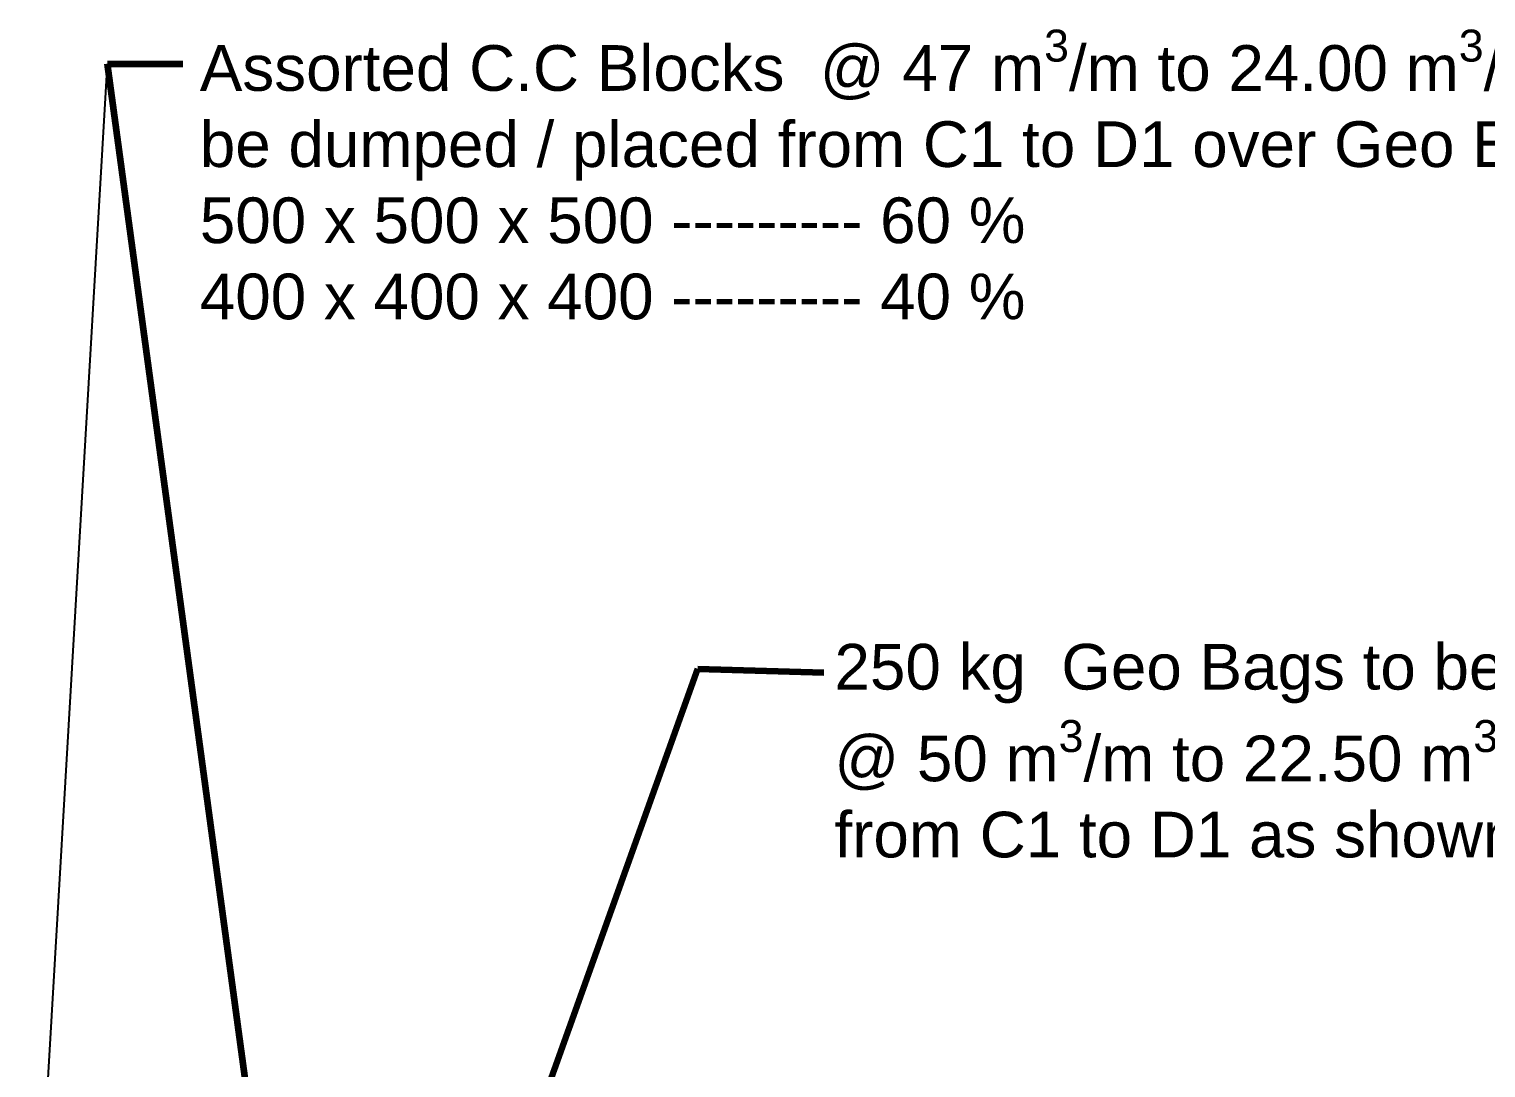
# Model space of a CAD drawing. Header units: inches. Extents: x -8940 to 26362, y -28010 to 990.
# Drawn here: x 4140.88 to 4175.61, y -21413.03 to -21388.28 of the extents above; entities that cross this region are included whole.
import ezdxf

# ---------------------------------------------------------------- set-up
doc = ezdxf.new("R2010")
doc.units = ezdxf.units.IN
doc.header["$MEASUREMENT"] = 0
doc.layers.add('LINE', color=7, linetype='Continuous')
doc.styles.get("Standard").update_dxf_attribs({"font": 'arial.ttf'})
doc.dimstyles.get("Standard").update_dxf_attribs({"dimtxt": 0.18, "dimasz": 0.18, "dimexe": 0.18, "dimexo": 0.0625, "dimgap": 0.09, "dimtad": 0, "dimtih": 1, "dimtoh": 1, "dimdec": 4, "dimzin": 0, "dimdsep": 46, "dimtxsty": 'Standard', "dimcen": 0.09, "dimadec": 0, "dimazin": 0, "dimtfac": 1, "dimtdec": 4, "dimtofl": 0, "dimtmove": 0, "dimatfit": 3, "dimfxl": 1, "dimtolj": 1, "dimtzin": 0, "dimarcsym": 0})

msp = doc.modelspace()

# ---------------------------------------------------------------- texts
at = {"layer": 'LINE', "color": 7, "lineweight": 20, "ltscale": 0.5, "attachment_point": 1}
for s, insert, char_height, width in [('\\A1;Assorted C.C Blocks  @ 47 {\\C0;m\\H0.7x;\\S3^ ;\\H1.429x;/m} to 24.00 {\\C0;m\\H0.7x;\\S3^ ;\\H1.429x;/m} (excluding void) to be dumped / placed from C1 to D1 over Geo Bags as shown.\\P500 x 500 x 500 --------- 60 %\\P400 x 400 x 400 --------- 40 %', (4144.94622, -21388.293558), 1.088423855, 46.35266503), ('\\A1;250 kg  Geo Bags to be dumped / placed \\P@ 50 {\\C0;m\\H0.7x;\\S3^ ;\\H1.429x;/m} to 22.50 {\\C0;m\\H0.7x;\\S3^ ;\\H1.429x;/m} \\Pfrom C1 to D1 as shown. ', (4160.078243, -21402.930625), 1.08842386, 44.46503777)]:
    msp.add_mtext(s, dxfattribs=dict(at, insert=insert, char_height=char_height, width=width))

# ---------------------------------------------------------------- leaders
at = {"linetype": 'ByBlock', "lineweight": 20, "ltscale": 0.5}
msp.add_leader([(4140.895825, -21420.758453), (4142.741399, -21389.109397)], dimstyle='Standard', override={"dimgap": 0.09, "dimtad": 0, "dimfxl": 700, "dimfxlon": 1}, dxfattribs=at)
msp.add_leader([(4140.895825, -21420.758453), (4142.741399, -21389.109397)], dimstyle='Standard', override={"dimgap": 0.09, "dimtad": 0, "dimfxl": 700, "dimfxlon": 1}, dxfattribs=at)
at = {"layer": 'LINE', "color": 7, "lineweight": 20, "ltscale": 0.5}
for points in [[(4146.810845, -21419.058953), (4142.741399, -21389.109397), (4144.537964, -21389.109397)], [(4146.810845, -21419.058953), (4142.741399, -21389.109397), (4144.537964, -21389.109397)], [(4150.250457, -21421.88956), (4156.817707, -21403.528446), (4159.82193, -21403.614204)], [(4150.250457, -21421.88956), (4156.817707, -21403.528446), (4159.82193, -21403.614204)]]:
    msp.add_leader(points, dimstyle='Standard', override={"dimtxt": 1.2, "dimasz": 0.9, "dimclrd": 7, "dimclre": 7, "dimclrt": 7, "dimlwd": 65535, "dimlwe": 65535}, dxfattribs=at)

doc.saveas('drawing.dxf')
